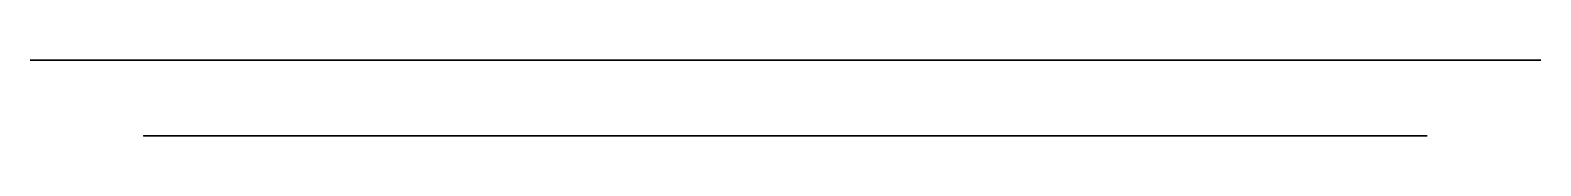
# Model space of a CAD drawing. Header units: centimetres. Extents: x -0.9 to 11.1, y 0 to 0.6.
import ezdxf

# ---------------------------------------------------------------- set-up
doc = ezdxf.new("R2010")
doc.units = ezdxf.units.CM
doc.header["$MEASUREMENT"] = 0
for name, color, linetype in [('front_fan_port v1_Sketch1', 7, 'Continuous'), ('front_fan_port v1_Sketch10', 7, 'Continuous'), ('front_fan_port v1_Sketch11', 7, 'Continuous'), ('front_fan_port v1_Sketch2', 7, 'Continuous'), ('front_fan_port v1_Sketch3', 7, 'Continuous'), ('front_fan_port v1_Sketch4', 7, 'Continuous'), ('front_fan_port v1_Sketch5', 7, 'Continuous'), ('front_fan_port v1_Sketch6', 7, 'Continuous'), ('front_fan_port v1_Sketch7', 7, 'Continuous'), ('front_fan_port v1_Sketch8', 7, 'Continuous'), ('front_fan_port v1_Sketch9', 7, 'Continuous')]:
    doc.layers.add(name, color=color, linetype=linetype)

msp = doc.modelspace()

# ---------------------------------------------------------------- linework, layer by layer
at = {"layer": 'front_fan_port v1_Sketch1'}
for p, q in [((0, 0), (10.16, 0)), ((10.16, 0, 10.16), (0, 0, 10.16)), ((0, 0, 10.16), (0, 0)), ((10.16, 0), (10.16, 0, 10.16))]:
    msp.add_line(p, q, dxfattribs=at)
msp.add_point((0, 0), dxfattribs=at)
at = {"layer": 'front_fan_port v1_Sketch10'}
for p, q in [((0.13, 0, 10.03), (0.13, 0, 0.13)), ((0.13, 0, 0.13), (10.03, 0, 0.13)), ((10.03, 0, 10.03), (0.13, 0, 10.03)), ((2.08, 0, 2.08), (2.08, 0, 8.08)), ((2.08, 0, 8.08), (8.08, 0, 8.08)), ((8.08, 0, 2.08), (2.08, 0, 2.08)), ((8.08, 0, 2.08), (7.08, 0, 2.08)), ((7.08, 0, 2.08), (7.08, 0, 3.08)), ((8.08, 0, 8.08), (8.08, 0, 2.08)), ((10.03, 0, 0.13), (10.03, 0, 10.03))]:
    msp.add_line(p, q, dxfattribs=at)
msp.add_point((0, 0), dxfattribs=at)
at = {"layer": 'front_fan_port v1_Sketch11'}
for p, q in [((0.13, 0, 10.03), (0.13, 0, 0.13)), ((0.13, 0, 0.13), (10.03, 0, 0.13)), ((10.03, 0, 10.03), (0.13, 0, 10.03)), ((2.08, 0, 2.08), (2.08, 0, 8.08)), ((2.08, 0, 8.08), (8.08, 0, 8.08)), ((8.08, 0, 2.08), (2.08, 0, 2.08)), ((2.08, 0, 5.08), (5.08, 0, 5.08)), ((8.08, 0, 8.08), (8.08, 0, 2.08)), ((10.03, 0, 0.13), (10.03, 0, 10.03))]:
    msp.add_line(p, q, dxfattribs=at)
msp.add_point((0, 0), dxfattribs=at)
at = {"layer": 'front_fan_port v1_Sketch2'}
for p, q in [((0.9, 0.6, 11.06), (-0.9, 0.6, 11.06)), ((-0.9, 0.6, 11.06), (-0.9, 0.6, 0.9)), ((-0.9, 0.6, 0.9), (-0.9, 0.6, -0.9)), ((-0.9, 0.6, -0.9), (11.06, 0.6, -0.9)), ((0, 0.6, 10.16), (10.16, 0.6, 10.16)), ((10.16, 0.6), (0, 0.6)), ((11.06, 0.6, 11.06), (0.9, 0.6, 11.06)), ((10.16, 0.6, 10.16), (10.16, 0.6)), ((11.06, 0.6), (11.06, 0.6, 10.16)), ((11.06, 0.6, 10.16), (11.06, 0.6, 11.06)), ((11.06, 0.6), (11.06, 0.6, -0.9))]:
    msp.add_line(p, q, dxfattribs=at)
msp.add_point((0, 0.6), dxfattribs=at)
at = {"layer": 'front_fan_port v1_Sketch3'}
for p, q in [((10.16, 0, 10.16), (0, 0, 10.16)), ((0, 0, 10.16), (0, 0)), ((0, 0), (10.16, 0)), ((10.16, 0), (10.16, 0, 10.16))]:
    msp.add_line(p, q, dxfattribs=at)
msp.add_point((0, 0), dxfattribs=at)
at = {"layer": 'front_fan_port v1_Sketch4'}
for p, q in [((11.06, 0.6, 11.06), (-0.9, 0.6, 11.06)), ((-0.9, 0.6, 11.06), (-0.9, 0.6, -0.9)), ((-0.9, 0.6, -0.9), (11.06, 0.6, -0.9)), ((-0.9, 0.6, -0.9), (0.13, 0.6, -0.9)), ((0.13, 0.6, -0.9), (0.13, 0.6, 0.13)), ((0.13, 0.6, 0.13), (10.03, 0.6, 0.13)), ((10.03, 0.6, 10.03), (0.13, 0.6, 10.03)), ((0.13, 0.6, 10.03), (0.13, 0.6, 0.13)), ((10.03, 0.6, 0.13), (10.03, 0.6, 10.03)), ((11.06, 0.6, -0.9), (11.06, 0.6, 11.06))]:
    msp.add_line(p, q, dxfattribs=at)
msp.add_point((0, 0.6), dxfattribs=at)
at = {"layer": 'front_fan_port v1_Sketch5'}
for p, q in [((11.06, 0.6, 11.06), (-0.9, 0.6, 11.06)), ((-0.9, 0.6, 11.06), (-0.9, 0.6, -0.9)), ((-0.9, 0.6, -0.9), (11.06, 0.6, -0.9)), ((0.13, 0.6, 10.03), (10.03, 0.6, 10.03)), ((10.03, 0.6, 0.13), (0.13, 0.6, 0.13)), ((0.13, 0.6, 0.13), (0.13, 0.6, 10.03)), ((10.03, 0.6, 10.03), (10.03, 0.6, 0.13)), ((11.06, 0.6, -0.9), (11.06, 0.6, 11.06))]:
    msp.add_line(p, q, dxfattribs=at)
msp.add_point((0, 0.6), dxfattribs=at)
at = {"layer": 'front_fan_port v1_Sketch6'}
for p, q in [((0.13, 0, 10.03), (0.13, 0, 0.13)), ((0.13, 0, 0.13), (10.03, 0, 0.13)), ((10.03, 0, 10.03), (0.13, 0, 10.03)), ((0.13, 0, 0.13), (5.08, 0, 0.13)), ((8.08, 0, 2.08), (2.08, 0, 2.08)), ((2.08, 0, 2.08), (2.08, 0, 8.08)), ((2.08, 0, 8.08), (8.08, 0, 8.08)), ((8.08, 0, 5.08), (8.08, 0, 2.08)), ((8.08, 0, 8.08), (8.08, 0, 5.08)), ((10.03, 0, 0.13), (10.03, 0, 10.03))]:
    msp.add_line(p, q, dxfattribs=at)
msp.add_point((0, 0), dxfattribs=at)
at = {"layer": 'front_fan_port v1_Sketch7'}
for p, q in [((0.13, 0, 10.03), (0.13, 0, 0.13)), ((0.13, 0, 0.13), (10.03, 0, 0.13)), ((10.03, 0, 10.03), (0.13, 0, 10.03)), ((2.08, 0, 2.08), (2.08, 0, 8.08)), ((2.08, 0, 8.08), (8.08, 0, 8.08)), ((8.08, 0, 2.08), (2.08, 0, 2.08)), ((2.08, 0, 8.08), (5.08, 0, 8.08)), ((5.08, 0, 5.08), (3.08, 0, 5.08)), ((3.08, 0, 5.08), (3.08, 0, 3.08)), ((5.08, 0, 8.08), (5.08, 0, 5.08)), ((8.08, 0, 8.08), (8.08, 0, 2.08)), ((10.03, 0, 0.13), (10.03, 0, 10.03))]:
    msp.add_line(p, q, dxfattribs=at)
msp.add_point((0, 0), dxfattribs=at)
at = {"layer": 'front_fan_port v1_Sketch8'}
for p, q in [((0.13, 0, 10.03), (0.13, 0, 0.13)), ((0.13, 0, 0.13), (10.03, 0, 0.13)), ((10.03, 0, 10.03), (0.13, 0, 10.03)), ((2.08, 0, 2.08), (2.08, 0, 8.08)), ((2.08, 0, 8.08), (8.08, 0, 8.08)), ((8.08, 0, 2.08), (2.08, 0, 2.08)), ((8.08, 0, 7.08), (7.08, 0, 7.08)), ((8.08, 0, 8.08), (8.08, 0, 2.08)), ((8.08, 0, 8.08), (8.08, 0, 7.08)), ((10.03, 0, 0.13), (10.03, 0, 10.03))]:
    msp.add_line(p, q, dxfattribs=at)
msp.add_point((0, 0), dxfattribs=at)
at = {"layer": 'front_fan_port v1_Sketch9'}
for p, q in [((0.13, 0, 10.03), (0.13, 0, 0.13)), ((0.13, 0, 0.13), (10.03, 0, 0.13)), ((10.03, 0, 10.03), (0.13, 0, 10.03)), ((2.08, 0, 2.08), (2.08, 0, 8.08)), ((2.08, 0, 8.08), (8.08, 0, 8.08)), ((8.08, 0, 2.08), (2.08, 0, 2.08)), ((2.08, 0, 8.08), (2.08, 0, 7.08)), ((2.08, 0, 7.08), (3.08, 0, 7.08)), ((8.08, 0, 8.08), (8.08, 0, 2.08)), ((10.03, 0, 0.13), (10.03, 0, 10.03))]:
    msp.add_line(p, q, dxfattribs=at)
msp.add_point((0, 0), dxfattribs=at)

doc.saveas('drawing.dxf')
